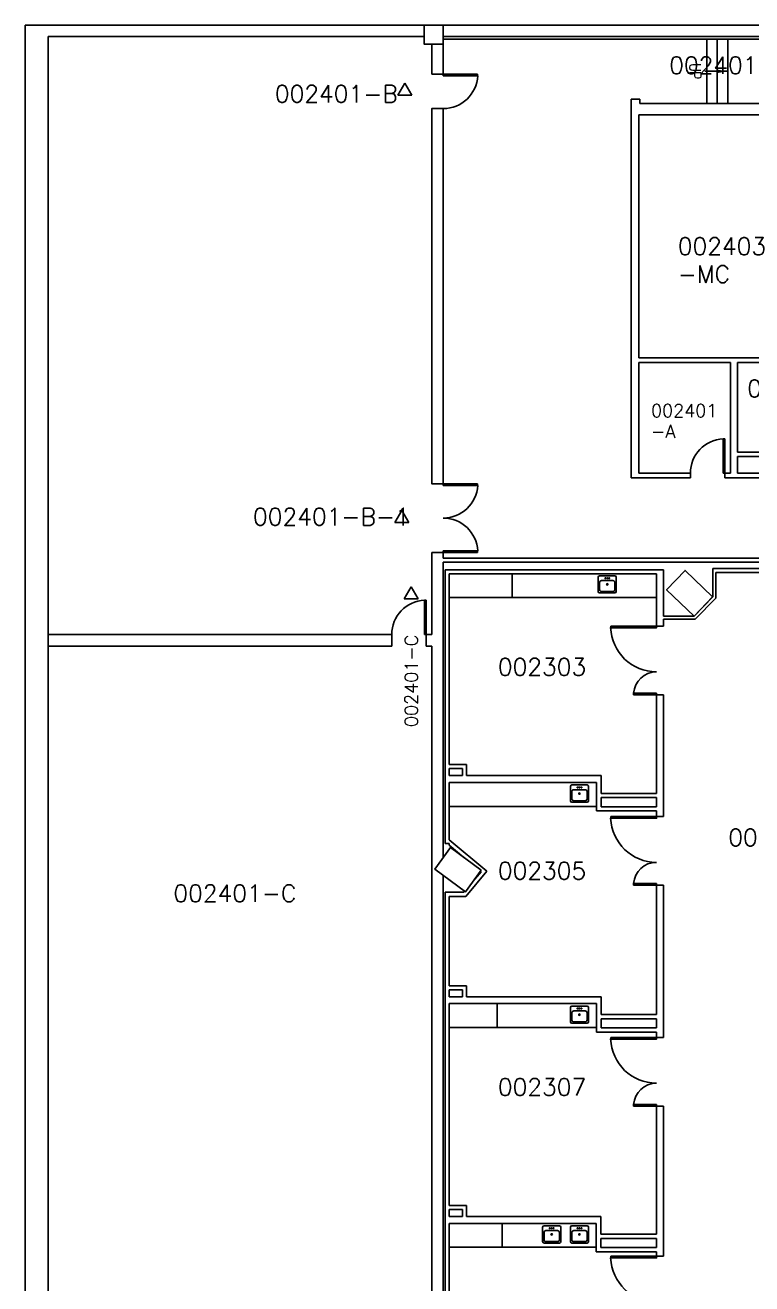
# Model space of a CAD drawing. Extents: x -1957 to 1822, y 4767 to 7331.
# Drawn here: x -1957 to -1196, y 5733 to 7051 of the extents above; entities that cross this region are included whole.
import ezdxf

# ---------------------------------------------------------------- set-up
doc = ezdxf.new("R2010")
doc.units = 0
doc.header["$LTSCALE"] = 48
doc.header["$MEASUREMENT"] = 0
doc.layers.get('0').update_dxf_attribs({"linetype": 'CONTINUOUS'})
for name, color, linetype in [('ARDOOR', 7, 'CONTINUOUS'), ('ARDOORNO', 4, 'CONTINUOUS'), ('ARROOMNO', 4, 'CONTINUOUS'), ('ARWALL', 7, 'CONTINUOUS'), ('COL', 14, 'CONTINUOUS'), ('EXWALL', 8, 'CONTINUOUS'), ('MILL', 1, 'CONTINUOUS'), ('MPFIXTURE', 3, 'CONTINUOUS'), ('NOTE', 4, 'CONTINUOUS'), ('TXT', 4, 'CONTINUOUS')]:
    doc.layers.add(name, color=color, linetype=linetype)
doc.styles.add('ROMANS', font='romans.shx', dxfattribs={"height": 18})
doc.styles.get("Standard").update_dxf_attribs({"font": 'simplex.shx', "width": 0.75, "height": 12})
doc.dimstyles.get("Standard").update_dxf_attribs({"dimtxt": 12, "dimasz": 12, "dimexe": 9, "dimexo": 3, "dimgap": 12, "dimtad": 1, "dimdec": 4, "dimzin": 0, "dimtxsty": 'STANDARD', "dimblk": 'OBLIQUE', "dimcen": 0, "dimdle": 3, "dimclrd": 256, "dimclre": 256, "dimclrt": 256, "dimazin": 3, "dimtfac": 1, "dimtdec": 4, "dimtix": 1, "dimtmove": 0, "dimatfit": 3, "dimtolj": 1, "dimtzin": 0})

# ---------------------------------------------------------------- blocks, each defined once
blk = doc.blocks.new('SNK-MILL')
at = {"color": 0}
for p, q in [((-9.5, -7.5), (-9.5, 7.5)), ((-8, 9), (8, 9)), ((-8, -5.5), (-8, 2)), ((-6, 4), (6, 4)), ((8, 2), (8, -5.5)), ((9.5, 7.5), (9.5, -7.5)), ((8, -9), (-8, -9)), ((6, -7.5), (-6, -7.5))]:
    blk.add_line(p, q, dxfattribs=at)
for centre, radius in [((-2, 6.5), 0.5), ((0, 0), 0.75), ((0, 6.5), 0.5), ((2, 6.5), 0.5)]:
    blk.add_circle(centre, radius, dxfattribs=at)
for centre, radius, start, end in [((-8, 7.5), 1.5, 90, 180), ((-6, 2), 2, 90, 180), ((6, 2), 2, 0, 90), ((8, 7.5), 1.5, 0, 90), ((-8, -7.5), 1.5, 180, 270), ((-6, -5.5), 2, 180, 270), ((6, -5.5), 2, 270, 0), ((8, -7.5), 1.5, 270, 0)]:
    blk.add_arc(centre, radius, start, end, dxfattribs=at)
blk = doc.blocks.new('4-00-DR')
at = {"color": 0}
blk.add_lwpolyline([(0, 48), (1.8, 48), (1.8, 0), (0, 0)], close=True, dxfattribs=at)
blk.add_arc((-0.1, 0), 48.1, 0.0274, 87.8451, dxfattribs=at)
blk = doc.blocks.new('2-00-DR')
at = {"color": 0}
for p, q in [((0, 24), (0, 0)), ((1.8, 24), (0, 24)), ((1.8, 0), (1.8, 24)), ((0, 0), (1.8, 0))]:
    blk.add_line(p, q, dxfattribs=at)
blk.add_arc((-0.1, 0), 24.1, 0.1115, 85.5546, dxfattribs=at)
blk = doc.blocks.new('3-00-DR')
at = {"color": 0}
for p, q in [((0, 36), (0, 0)), ((1.8, 36), (0, 36)), ((1.8, 0), (1.8, 36)), ((0, 0), (1.8, 0))]:
    blk.add_line(p, q, dxfattribs=at)
blk.add_arc((-0.1, 0), 36.1, 0.049, 87.097, dxfattribs=at)
blk = doc.blocks.new('6-00-DRS')
at = {"color": 0}
for p, q in [((0, 36), (0, 0)), ((1.8, 36), (0, 36)), ((1.8, 0), (1.8, 36)), ((70.2, 0), (70.2, 36)), ((70.2, 36), (72, 36)), ((72, 36), (72, 0)), ((0, 0), (1.8, 0)), ((72, 0), (70.2, 0))]:
    blk.add_line(p, q, dxfattribs=at)
for centre, start, end in [((-0.1, 0), 0.049, 87.097), ((72.1, 0), 92.903, 179.951)]:
    blk.add_arc(centre, 36.1, start, end, dxfattribs=at)
blk = doc.blocks.new('TRIANGLE')
for p, q in [((-7.3, -3.6), (0, 8.9)), ((0, 8.9), (7.3, -3.6)), ((7.3, -3.6), (-7.3, -3.6))]:
    blk.add_line(p, q)

msp = doc.modelspace()

# ---------------------------------------------------------------- linework, layer by layer
at = {"layer": 'ARWALL'}
for p, q in [((-1519.2, 7035.9), (-1162.6, 7035.9)), ((-1519.2, 7030.5), (-1519.2, 6999.2)), ((-1519.2, 6999.2), (-1531.2, 6999.2)), ((-1322.2, 6973), (-1313.2, 6973)), ((-1322.2, 6576.5), (-1322.2, 6973)), ((-1313.2, 6973), (-1313.2, 6968.5)), ((-1313.2, 6968.5), (-1243.2, 6968.5)), ((-1243.2, 6968.5), (-1221.2, 6968.5)), ((-1221.2, 6968.5), (-1162.6, 6968.5)), ((-1314.2, 6956.6), (-1314.2, 6702.4)), ((-1123.2, 6956.6), (-1314.2, 6956.6)), ((-1123.2, 6702.4), (-1314.2, 6702.4)), ((-1314.2, 6697.5), (-1218.3, 6697.5)), ((-1314.2, 6697.5), (-1314.2, 6581.4)), ((-1218.3, 6697.5), (-1218.3, 6581.4)), ((-1211, 6697.5), (-1127.5, 6697.5)), ((-1211, 6603.4), (-1211, 6697.5)), ((-1163, 6603.4), (-1211, 6603.4)), ((-1211, 6581.4), (-1211, 6599.1)), ((-1211, 6599.1), (-1167.3, 6599.1)), ((-1260.3, 6576.5), (-1322.2, 6576.5)), ((-1314.2, 6581.4), (-1260.3, 6581.4)), ((-1260.3, 6581.4), (-1260.3, 6576.5)), ((-1224.3, 6576.5), (-1224.3, 6581.4)), ((-1224.3, 6581.4), (-1218.3, 6581.4)), ((-1123.2, 6576.5), (-1224.3, 6576.5)), ((-1211, 6581.4), (-1167.3, 6581.4)), ((-1531.2, 6412.5), (-1531.2, 6498.5)), ((-1531.2, 6498.5), (-1519.2, 6498.5)), ((-1519.2, 6498.5), (-1519.2, 6492.5)), ((-1519.2, 6492.5), (-1123.2, 6492.5)), ((-1519.2, 6488.3), (-1123.2, 6488.3)), ((-1519.2, 6488.3), (-1519.2, 6179.4)), ((-1517.2, 6480.5), (-1288.6, 6480.5)), ((-1517.2, 6193.8), (-1517.2, 6480.5)), ((-1295.8, 6476.3), (-1512.9, 6476.3)), ((-1512.9, 6476.3), (-1512.9, 6276.5)), ((-1295.8, 6421.5), (-1295.8, 6476.3)), ((-1288.6, 6480.5), (-1288.6, 6480.5)), ((-1288.6, 6480.5), (-1288.6, 6480.5)), ((-1288.6, 6480.5), (-1288.6, 6431.7)), ((-1288.6, 6480.5), (-1288.6, 6480.5)), ((-1288.6, 6480.5), (-1288.6, 6480.5)), ((-1236.9, 6452.1), (-1236.9, 6481.6)), ((-1123.2, 6481.6), (-1236.9, 6481.6)), ((-1233.8, 6477.4), (-1233.8, 6450.8)), ((-1115.1, 6477.4), (-1233.8, 6477.4)), ((-1256.5, 6431.7), (-1236.9, 6452.1)), ((-1233.8, 6450.8), (-1255.2, 6428.6)), ((-1288.6, 6431.7), (-1256.5, 6431.7)), ((-1288.6, 6421.5), (-1295.8, 6421.5)), ((-1255.2, 6428.6), (-1288.6, 6428.6)), ((-1288.6, 6428.6), (-1288.6, 6421.5)), ((-1573.2, 6400.3), (-1573.2, 6412.5)), ((-1537.2, 6400.3), (-1537.2, 6412.5)), ((-1531.2, 5557.5), (-1531.2, 6400.3)), ((-1295.8, 6246.2), (-1295.8, 6349.5)), ((-1295.8, 6349.5), (-1288.6, 6349.5)), ((-1288.6, 6349.5), (-1288.6, 6222.1)), ((-1494.9, 6276.5), (-1512.9, 6276.5)), ((-1512.9, 6272.3), (-1499.2, 6272.3)), ((-1512.9, 6272.3), (-1512.9, 6264.9)), ((-1499.2, 6272.3), (-1499.2, 6264.9)), ((-1494.9, 6264.9), (-1494.9, 6276.5)), ((-1512.9, 6264.9), (-1499.2, 6264.9)), ((-1494.9, 6264.9), (-1353.9, 6264.9)), ((-1353.9, 6264.9), (-1353.9, 6246.2)), ((-1358.8, 6257.6), (-1512.9, 6257.6)), ((-1512.9, 6257.6), (-1512.9, 6197.7)), ((-1358.8, 6228), (-1358.8, 6257.6)), ((-1353.9, 6246.2), (-1295.8, 6246.2)), ((-1353.9, 6241.9), (-1353.9, 6232.3)), ((-1295.8, 6241.9), (-1353.9, 6241.9)), ((-1295.8, 6232.3), (-1295.8, 6241.9)), ((-1295.8, 6228), (-1358.8, 6228)), ((-1353.9, 6232.3), (-1295.8, 6232.3)), ((-1295.8, 6222.1), (-1295.8, 6228)), ((-1288.6, 6222.1), (-1295.8, 6222.1)), ((-1512.9, 6193.8), (-1517.2, 6193.8)), ((-1512.9, 6197.7), (-1473.6, 6164.7)), ((-1512.9, 6192.1), (-1512.9, 6193.8)), ((-1497.6, 6179.3), (-1512.9, 6192.1)), ((-1473.6, 6164.7), (-1495.6, 6138.5)), ((-1488.1, 6154.1), (-1479.6, 6164.2)), ((-1479.6, 6164.2), (-1480.3, 6164.8)), ((-1517.2, 5571.5), (-1517.2, 6142.8)), ((-1517.2, 6142.8), (-1497.6, 6142.8)), ((-1497.6, 6142.8), (-1496.6, 6143.9)), ((-1295.8, 6014.7), (-1295.8, 6150.1)), ((-1295.8, 6150.1), (-1288.6, 6150.1)), ((-1288.6, 6150.1), (-1288.6, 5990.9)), ((-1495.6, 6138.5), (-1512.9, 6138.5)), ((-1512.9, 6138.5), (-1512.9, 6045)), ((-1494.9, 6045), (-1512.9, 6045)), ((-1512.9, 6040.8), (-1499.2, 6040.8)), ((-1512.9, 6040.8), (-1512.9, 6033.4)), ((-1499.2, 6040.8), (-1499.2, 6033.4)), ((-1494.9, 6033.4), (-1494.9, 6045)), ((-1512.9, 6033.4), (-1499.2, 6033.4)), ((-1358.8, 6026.2), (-1512.9, 6026.2)), ((-1512.9, 6026.2), (-1512.9, 5815)), ((-1494.9, 6033.4), (-1353.9, 6033.4)), ((-1358.8, 5996.5), (-1358.8, 6026.2)), ((-1353.9, 6033.4), (-1353.9, 6014.7)), ((-1353.9, 6014.7), (-1295.8, 6014.7)), ((-1295.8, 6010.4), (-1353.9, 6010.4)), ((-1353.9, 6010.4), (-1353.9, 6000.8)), ((-1295.8, 6000.8), (-1295.8, 6010.4)), ((-1295.8, 5996.5), (-1358.8, 5996.5)), ((-1353.9, 6000.8), (-1295.8, 6000.8)), ((-1295.8, 5990.9), (-1295.8, 5996.5)), ((-1288.6, 5990.9), (-1295.8, 5990.9)), ((-1295.8, 5784.7), (-1295.8, 5918.9)), ((-1295.8, 5918.9), (-1288.6, 5918.9)), ((-1288.6, 5918.9), (-1288.6, 5761.8)), ((-1494.9, 5815), (-1512.9, 5815)), ((-1494.9, 5803.4), (-1494.9, 5815)), ((-1512.9, 5810.8), (-1499.2, 5810.8)), ((-1512.9, 5810.8), (-1512.9, 5803.4)), ((-1512.9, 5803.4), (-1499.2, 5803.4)), ((-1499.2, 5810.8), (-1499.2, 5803.4)), ((-1494.9, 5803.4), (-1354, 5803.4)), ((-1354, 5803.4), (-1354, 5784.7)), ((-1358.9, 5796.2), (-1512.9, 5796.2)), ((-1512.9, 5796.2), (-1512.9, 5577.8)), ((-1358.9, 5766.5), (-1358.9, 5796.2)), ((-1354, 5784.7), (-1295.8, 5784.7)), ((-1295.8, 5780.4), (-1354, 5780.4)), ((-1354, 5780.4), (-1354, 5770.8)), ((-1295.8, 5770.8), (-1295.8, 5780.4)), ((-1295.8, 5766.5), (-1358.9, 5766.5)), ((-1354, 5770.8), (-1295.8, 5770.8)), ((-1295.8, 5761.8), (-1295.8, 5766.5)), ((-1288.6, 5761.8), (-1295.8, 5761.8))]:
    msp.add_line(p, q, dxfattribs=at)
for points in [[(-1531.2, 6999.2), (-1531.2, 7030.5)], [(-1519.2, 6963.2), (-1519.2, 6570.5), (-1531.2, 6570.5), (-1531.2, 6963.2), (-1519.2, 6963.2)], [(-1933.2, 6412.5), (-1573.2, 6412.5)], [(-1537.2, 6412.5), (-1531.2, 6412.5)], [(-1573.2, 6400.3), (-1933.2, 6400.3)], [(-1531.2, 6400.3), (-1537.2, 6400.3)], [(-1519.2, 6160.4), (-1519.2, 5557.5)]]:
    msp.add_lwpolyline(points, dxfattribs=at)
at = {"layer": 'COL', "flags": 128}
for points in [[(-1519.2, 7050.5), (-1519.2, 7030.5), (-1539.2, 7030.5), (-1539.2, 7050.5), (-1519.2, 7050.5)], [(-1237, 6452), (-1256.4, 6431.8), (-1285.2, 6459.5), (-1265.8, 6479.7), (-1237, 6452)], [(-1237, 6452), (-1256.4, 6431.8), (-1285.2, 6459.5), (-1265.8, 6479.7), (-1237, 6452)], [(-1479.4, 6166), (-1495.9, 6143.4), (-1528.2, 6167), (-1511.7, 6189.6), (-1479.4, 6166)], [(-1479.4, 6166), (-1495.9, 6143.4), (-1528.2, 6167), (-1511.7, 6189.6), (-1479.4, 6166)]]:
    msp.add_lwpolyline(points, dxfattribs=at)
at = {"layer": 'EXWALL'}
for p, q in [((-1957.2, 5533.5), (-1957.2, 7050.5)), ((-1957.2, 7050.5), (-1539.2, 7050.5)), ((-1519.2, 7050.5), (-1131.2, 7050.5)), ((-1933.2, 7038.5), (-1933.2, 5557.5)), ((-1539.2, 7038.5), (-1933.2, 7038.5)), ((-1131.2, 7038.5), (-1519.2, 7038.5)), ((-1243.2, 7035.9), (-1243.2, 6968.5)), ((-1232.2, 6968.5), (-1232.2, 7035.9)), ((-1221.2, 6968.5), (-1221.2, 7035.9)), ((-1933.2, 6412.5), (-1933.2, 6412.5)), ((-1933.2, 6400.3), (-1933.2, 6400.3)), ((-1531.2, 5891.9), (-1531.2, 6400.3)), ((-1519.2, 5913.5), (-1519.2, 5906.3)), ((-1519.2, 5904.8), (-1519.2, 5902.4)), ((-1519.2, 5901), (-1519.2, 5900.1)), ((-1519.2, 5898.8), (-1519.2, 5895)), ((-1531.2, 5789.1), (-1531.2, 5869.5))]:
    msp.add_line(p, q, dxfattribs=at)
at = {"layer": 'MILL'}
for p, q in [((-1447, 6451.3), (-1447, 6476.3)), ((-1295.8, 6451.3), (-1512.9, 6451.3)), ((-1358.8, 6232.6), (-1512.9, 6232.6)), ((-1462.6, 6001.2), (-1462.6, 6026.2)), ((-1358.8, 6001.2), (-1512.9, 6001.2)), ((-1457.4, 5771.2), (-1457.4, 5796.2)), ((-1358.9, 5771.2), (-1513, 5771.2))]:
    msp.add_line(p, q, dxfattribs=at)

# ---------------------------------------------------------------- block references
at = {"layer": 'ARDOOR'}
for name, p, rotation in [('3-00-DR', (-1519.2, 6999.2), 269.9999999999947), ('6-00-DRS', (-1519.2, 6570.5), 270), ('2-00-DR', (-1295.8, 6349.5), 90), ('2-00-DR', (-1295.8, 6150.1), 90), ('2-00-DR', (-1295.8, 5918.9), 90)]:
    msp.add_blockref(name, p, dxfattribs=dict(at, rotation=rotation))
at = {"layer": 'ARDOOR', "xscale": -1}
for name, p, rotation in [('3-00-DR', (-1224.3, 6581.4), 3.5971e-12), ('4-00-DR', (-1295.8, 6421.5), 90.0000000000024), ('4-00-DR', (-1295.8, 6222.1), 90.0000000000024), ('4-00-DR', (-1295.8, 5990.9), 90.0000000000024), ('4-00-DR', (-1295.8, 5761.8), 90.0000000000024)]:
    msp.add_blockref(name, p, dxfattribs=dict(at, rotation=rotation))
msp.add_blockref('3-00-DR', (-1537.2, 6412.5), dxfattribs=at)
at = {"layer": 'MPFIXTURE'}
for p in [(-1347.4, 6465.1), (-1376.5, 6246.1), (-1376.5, 6014.6), (-1405.6, 5784.6), (-1376.5, 5784.6)]:
    msp.add_blockref('SNK-MILL', p, dxfattribs=at)
at = {"layer": 'NOTE'}
for p in [(-1559.5, 6981), (-1562.6, 6533.6), (-1552.8, 6453.6)]:
    msp.add_blockref('TRIANGLE', p, dxfattribs=at)

# ---------------------------------------------------------------- texts
at = {"layer": 'ARDOORNO', "style": 'ROMANS'}
msp.add_text('002401-B-1', height=18, dxfattribs=at).set_placement((-1718.5, 6526.9))
at = {"layer": 'ARROOMNO', "style": 'ROMANS'}
for s, height, p in [('002401', 18, (-1282.5, 6999.5)), ('002401-B', 18, (-1695.6, 6969.6)), ('002403', 18, (-1273.5, 6810.1)), ('-MC', 18, (-1273.5, 6780.9)), ('002405', 18, (-1200.8, 6661.2)), ('002401', 13.5, (-1301.5, 6640.3)), ('-A', 13.5, (-1301.5, 6618.5)), ('002303', 18, (-1462, 6369.7)), ('002304', 18, (-1220.6, 6191.1)), ('002305', 18, (-1462, 6156.3)), ('002401-C', 18, (-1801.9, 6132.6)), ('002307', 18, (-1462, 5929.9))]:
    msp.add_text(s, height=height, dxfattribs=at).set_placement(p)
msp.add_text('002401-C', height=13.5, rotation=90, dxfattribs=at).set_placement((-1545.9, 6315.8))
at = {"layer": 'TXT', "insert": (-1249.3, 7002.2), "char_height": 12, "attachment_point": 2, "rotation": 270}
msp.add_mtext_dynamic_manual_height_columns('UP', width=19.552, gutter_width=60, heights=[0], dxfattribs=at)

# ---------------------------------------------------------------- leaders
at = {"layer": 'TXT'}
msp.add_leader([(-1221.2, 7002.2), (-1245.3, 7002.2)], dimstyle='STANDARD', dxfattribs=at)

doc.saveas('drawing.dxf')
